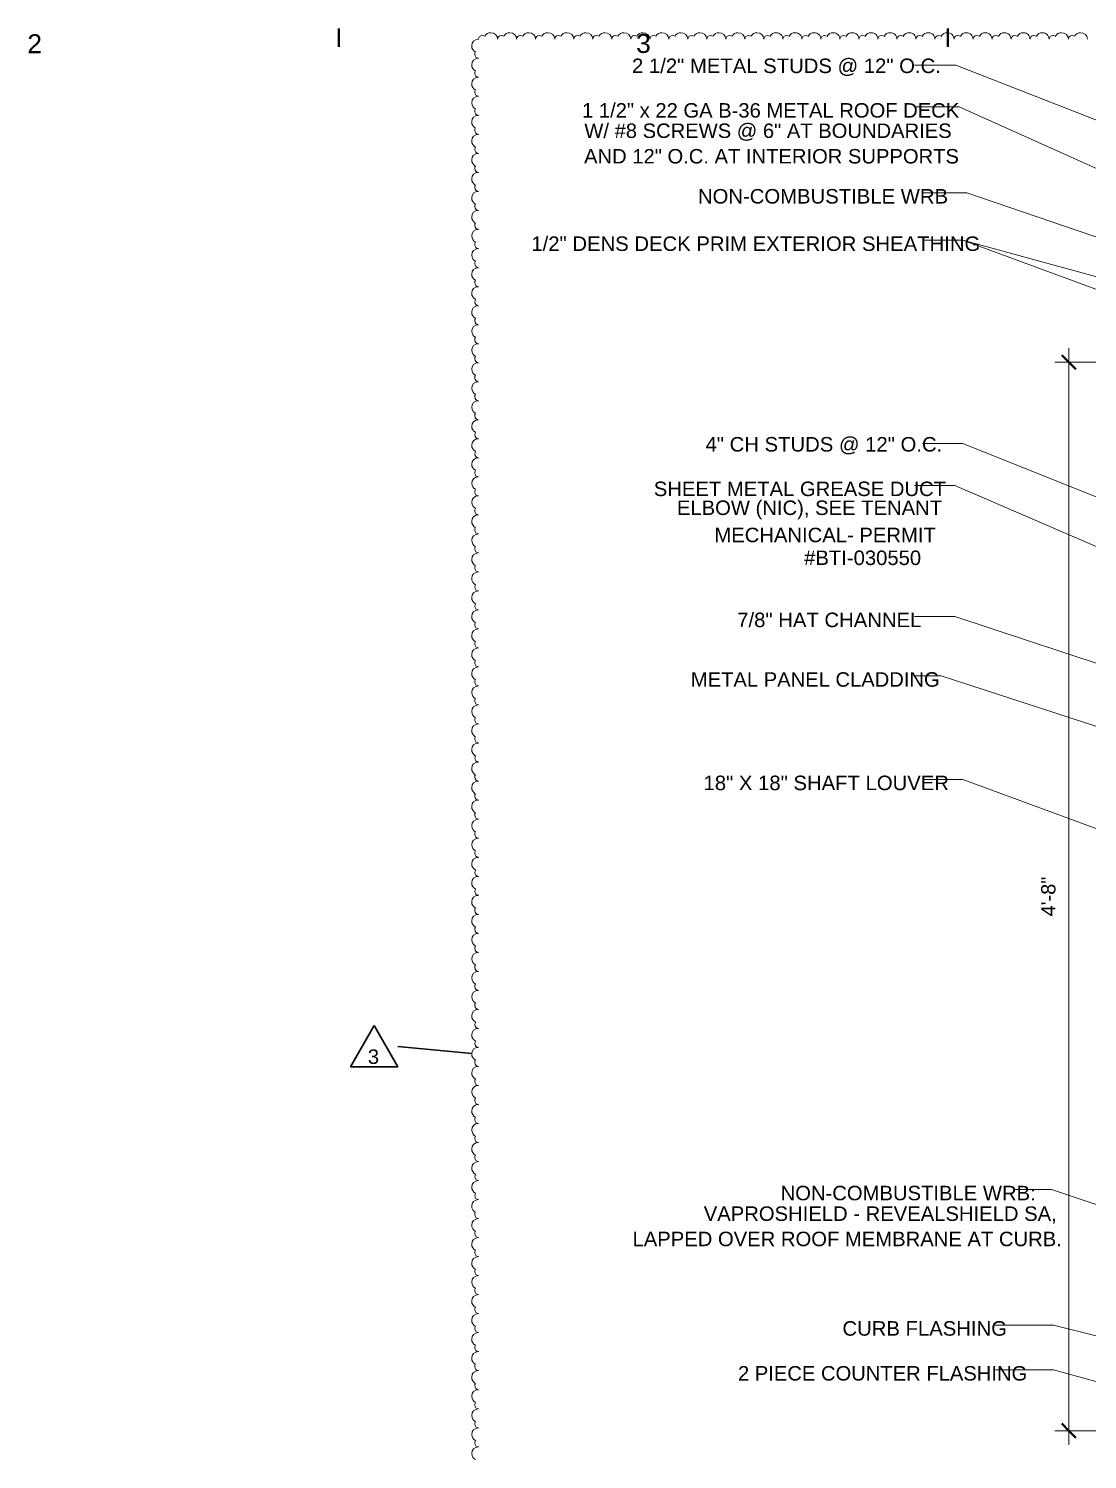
# Model space of a CAD drawing. Header units: inches. Extents: x -293 to 39679, y -468 to 488.
# Drawn here: x 367.9 to 424.9, y 411 to 488 of the extents above; entities that cross this region are included whole.
import ezdxf

# ---------------------------------------------------------------- set-up
doc = ezdxf.new("R2010")
doc.units = ezdxf.units.IN
doc.header["$MEASUREMENT"] = 0
doc.layers.add('PDF_Geometry', color=7, linetype='Continuous')
doc.layers.add('PDF_Text', color=7, linetype='Continuous')
doc.styles.add('PDF Arial', font='arial.ttf')

msp = doc.modelspace()

# ---------------------------------------------------------------- linework, layer by layer
at = {"layer": 'PDF_Geometry', "lineweight": 40}
for points in [[(384.61979, 488.04051), (384.61979, 487.05797)], [(417.37451, 488.04051), (417.37451, 487.05797)], [(423.89524, 470.08719), (423.51325, 470.46917)], [(423.89506, 470.08671), (424.27701, 469.70525)], [(423.89504, 412.58549), (423.51306, 412.96747)], [(423.89504, 412.58549), (424.27702, 412.20352)]]:
    msp.add_lwpolyline(points, dxfattribs=at)
at = {"layer": 'PDF_Geometry', "lineweight": 18}
for points in [[(392.1227, 487.4668), (392.13641, 487.4668)], [(392.13632, 487.46657), (392.13632, 487.46657)], [(393.15907, 487.46578), (393.15907, 487.46578)], [(393.15946, 487.46657), (393.15946, 487.46657)], [(394.18237, 487.46578), (394.18237, 487.46578)], [(394.18259, 487.46657), (394.18259, 487.46657)], [(395.2055, 487.46578), (395.2055, 487.46578)], [(395.20573, 487.46657), (395.20573, 487.46657)], [(396.22863, 487.46578), (396.22863, 487.46578)], [(396.22887, 487.46657), (396.22887, 487.46657)], [(397.25176, 487.46578), (397.25176, 487.46578)], [(397.252, 487.46657), (397.252, 487.46657)], [(398.27488, 487.46578), (398.27488, 487.46578)], [(398.27532, 487.46657), (398.27532, 487.46657)], [(399.29801, 487.46578), (399.29801, 487.46578)], [(399.29846, 487.46657), (399.29846, 487.46657)], [(400.32114, 487.46578), (400.32114, 487.46578)], [(400.32159, 487.46657), (400.32159, 487.46657)], [(401.34426, 487.46578), (401.34426, 487.46578)], [(401.34473, 487.46657), (401.34473, 487.46657)], [(402.36757, 487.46578), (402.36757, 487.46578)], [(402.36787, 487.46657), (402.36787, 487.46657)], [(403.3907, 487.46578), (403.3907, 487.46578)], [(403.391, 487.46657), (403.391, 487.46657)], [(404.41382, 487.46578), (404.41382, 487.46578)], [(404.41414, 487.46657), (404.41414, 487.46657)], [(405.43695, 487.46578), (405.43695, 487.46578)], [(405.43728, 487.46657), (405.43728, 487.46657)], [(406.46008, 487.46578), (406.46008, 487.46578)], [(406.46041, 487.46657), (406.46041, 487.46657)], [(407.48321, 487.46578), (407.48321, 487.46578)], [(407.48355, 487.46657), (407.48355, 487.46657)], [(408.50633, 487.46578), (408.50633, 487.46578)], [(408.50686, 487.46657), (408.50686, 487.46657)], [(409.52964, 487.46578), (409.52964, 487.46578)], [(409.53, 487.46657), (409.53, 487.46657)], [(410.55277, 487.46578), (410.55277, 487.46578)], [(410.55314, 487.46657), (410.55314, 487.46657)], [(411.57589, 487.46578), (411.57589, 487.46578)], [(411.57627, 487.46657), (411.57627, 487.46657)], [(412.59902, 487.46578), (412.59902, 487.46578)], [(412.59941, 487.46657), (412.59941, 487.46657)], [(413.62215, 487.46578), (413.62215, 487.46578)], [(413.62255, 487.46657), (413.62255, 487.46657)], [(414.64527, 487.46578), (414.64527, 487.46578)], [(414.64568, 487.46657), (414.64568, 487.46657)], [(415.6684, 487.46578), (415.6684, 487.46578)], [(415.66882, 487.46657), (415.66882, 487.46657)], [(416.69153, 487.46578), (416.69153, 487.46578)], [(416.69196, 487.46657), (416.69196, 487.46657)], [(417.71483, 487.46578), (417.71483, 487.46578)], [(417.71509, 487.46657), (417.71509, 487.46657)], [(418.73796, 487.46578), (418.73796, 487.46578)], [(418.73841, 487.46657), (418.73841, 487.46657)], [(419.76109, 487.46578), (419.76109, 487.46578)], [(419.76154, 487.46657), (419.76154, 487.46657)], [(420.78422, 487.46578), (420.78422, 487.46578)], [(420.78468, 487.46657), (420.78468, 487.46657)], [(421.80734, 487.46578), (421.80734, 487.46578)], [(421.80782, 487.46657), (421.80782, 487.46657)], [(422.83047, 487.46578), (422.83047, 487.46578)], [(422.83095, 487.46657), (422.83095, 487.46657)], [(423.86732, 487.46578), (423.86732, 487.46578)], [(423.8678, 487.46657), (423.8678, 487.46657)], [(424.89044, 487.46578), (424.89044, 487.46578)], [(392.12277, 486.44392), (392.13642, 486.44392)], [(392.13608, 486.44325), (392.13608, 486.44325)], [(392.12279, 485.42104), (392.13657, 485.42104)], [(392.13625, 485.4198), (392.13625, 485.4198)], [(392.12292, 484.39816), (392.13665, 484.39816)], [(392.13635, 484.39813), (392.13635, 484.39813)], [(392.12228, 483.37305), (392.13597, 483.37305)], [(392.13637, 483.3747), (392.13637, 483.3747)], [(392.12238, 482.35017), (392.13601, 482.35017)], [(392.13646, 482.35129), (392.13646, 482.35129)], [(392.12251, 481.32729), (392.1361, 481.32729)], [(392.1366, 481.32789), (392.1366, 481.32789)], [(392.12266, 480.30441), (392.1362, 480.30441)], [(392.1359, 480.30401), (392.1359, 480.30401)], [(392.12262, 479.28152), (392.13628, 479.28152)], [(392.13605, 479.28063), (392.13605, 479.28063)], [(392.12272, 478.25864), (392.13633, 478.25864)], [(392.13617, 478.25726), (392.13617, 478.25726)], [(392.12292, 477.23576), (392.13649, 477.23576)], [(392.13623, 477.23562), (392.13623, 477.23562)], [(392.123, 476.19954), (392.13669, 476.19954)], [(392.13636, 476.19894), (392.13636, 476.19894)], [(392.12246, 475.17443), (392.13609, 475.17443)], [(392.13655, 475.1756), (392.13655, 475.1756)], [(392.12247, 474.15155), (392.13622, 474.15155)], [(392.13662, 474.15228), (392.13662, 474.15228)], [(392.12266, 473.12867), (392.13619, 473.12867)], [(392.13671, 473.13066), (392.13671, 473.13066)], [(392.12266, 472.10579), (392.13631, 472.10579)], [(392.13608, 472.10513), (392.13608, 472.10513)], [(392.12278, 471.0829), (392.13638, 471.0829)], [(392.13611, 471.08183), (392.13611, 471.08183)], [(392.12283, 470.06002), (392.13655, 470.06002)], [(392.13625, 470.05855), (392.13625, 470.05855)], [(392.12294, 469.03714), (392.13661, 469.03714)], [(392.13629, 469.03695), (392.13629, 469.03695)], [(392.1231, 468.01426), (392.13672, 468.01426)], [(392.13639, 468.01368), (392.13639, 468.01368)], [(392.12239, 466.98915), (392.13612, 466.98915)], [(392.1365, 466.99043), (392.1365, 466.99043)], [(392.12254, 465.96627), (392.13605, 465.96627)], [(392.13661, 465.96719), (392.13661, 465.96719)], [(392.12264, 464.94339), (392.13626, 464.94339)], [(392.13668, 464.94561), (392.13668, 464.94561)], [(392.12267, 463.92051), (392.13624, 463.92051)], [(392.13596, 463.92017), (392.13596, 463.92017)], [(392.12276, 462.89763), (392.13644, 462.89763)], [(392.13604, 462.89696), (392.13604, 462.89696)], [(392.12288, 461.87474), (392.13651, 461.87474)], [(392.13615, 461.87377), (392.13615, 461.87377)], [(392.123, 460.85186), (392.13658, 460.85186)], [(392.13628, 460.85058), (392.13628, 460.85058)], [(392.12309, 459.82898), (392.13662, 459.82898)], [(392.13638, 459.82741), (392.13638, 459.82741)], [(392.12239, 458.80387), (392.13602, 458.80387)], [(392.13644, 458.80586), (392.13644, 458.80586)], [(392.12249, 457.78099), (392.13607, 457.78099)], [(392.13657, 457.78271), (392.13657, 457.78271)], [(392.12263, 456.75811), (392.13615, 456.75811)], [(392.1366, 456.75957), (392.1366, 456.75957)], [(392.12261, 455.73523), (392.13624, 455.73523)], [(392.13605, 455.73423), (392.13605, 455.73423)], [(392.12273, 454.71235), (392.13631, 454.71235)], [(392.13608, 454.71111), (392.13608, 454.71111)], [(392.12279, 453.68946), (392.13647, 453.68946)], [(392.13621, 453.68801), (392.13621, 453.68801)], [(392.12292, 452.66658), (392.13655, 452.66658)], [(392.13626, 452.66649), (392.13626, 452.66649)], [(392.12308, 451.6437), (392.13665, 451.6437)], [(392.13636, 451.64341), (392.13636, 451.64341)], [(392.12232, 450.6186), (392.136, 450.6186)], [(392.13647, 450.62034), (392.13647, 450.62034)], [(392.12245, 449.59571), (392.13606, 449.59571)], [(392.13656, 449.59728), (392.13656, 449.59728)], [(392.1225, 448.57283), (392.13621, 448.57283)], [(392.13658, 448.57424), (392.13658, 448.57424)], [(392.1226, 447.54995), (392.13626, 447.54995)], [(392.13606, 447.54899), (392.13606, 447.54899)], [(392.12272, 446.52707), (392.13633, 446.52707)], [(392.13601, 446.52597), (392.13601, 446.52597)], [(392.12288, 445.49084), (392.13658, 445.49084)], [(392.13612, 445.48924), (392.13612, 445.48924)], [(392.12303, 444.46796), (392.13667, 444.46796)], [(392.13636, 444.46664), (392.13636, 444.46664)], [(392.12231, 443.44286), (392.13605, 443.44286)], [(392.13645, 443.44366), (392.13645, 443.44366)], [(392.12239, 442.41998), (392.13607, 442.41998)], [(392.13657, 442.42069), (392.13657, 442.42069)], [(392.1226, 441.39709), (392.13622, 441.39709)], [(392.13668, 441.39924), (392.13668, 441.39924)], [(392.1226, 440.37421), (392.13632, 440.37421)], [(392.13596, 440.37406), (392.13596, 440.37406)], [(392.12267, 439.35133), (392.13632, 439.35133)], [(392.1361, 439.35113), (392.1361, 439.35113)], [(392.12275, 438.32845), (392.13649, 438.32845)], [(392.13612, 438.3282), (392.13612, 438.3282)], [(392.12295, 437.30557), (392.13649, 437.30557)], [(392.13628, 437.30529), (392.13628, 437.30529)], [(392.12294, 436.28268), (392.13672, 436.28268)], [(392.13639, 436.28239), (392.13639, 436.28239)], [(392.12232, 435.25758), (392.13589, 435.25758)], [(392.1364, 435.2595), (392.1364, 435.2595)], [(392.12235, 434.2347), (392.13601, 434.2347)], [(392.13658, 434.23663), (392.13658, 434.23663)], [(392.1225, 433.21182), (392.1361, 433.21182)], [(392.13659, 433.21376), (392.13659, 433.21376)], [(392.12256, 432.18893), (392.13624, 432.18893)], [(392.136, 432.18869), (392.136, 432.18869)], [(392.12264, 431.16605), (392.13641, 431.16605)], [(392.13611, 431.16586), (392.13611, 431.16586)], [(392.12284, 430.14317), (392.13641, 430.14317)], [(392.13607, 430.14303), (392.13607, 430.14303)], [(392.12297, 429.12029), (392.13648, 429.12029)], [(392.13627, 429.1188), (392.13627, 429.1188)], [(392.123, 428.09741), (392.13659, 428.09741)], [(392.13637, 428.096), (392.13637, 428.096)], [(392.12231, 427.0723), (392.13598, 427.0723)], [(392.13647, 427.07322), (392.13647, 427.07322)], [(392.1224, 426.04942), (392.13601, 426.04942)], [(392.13652, 426.05045), (392.13652, 426.05045)], [(392.12252, 425.02654), (392.13607, 425.02654)], [(392.13663, 425.0277), (392.13663, 425.0277)], [(392.12263, 424.00366), (392.13626, 424.00366)], [(392.13588, 424.00274), (392.13588, 424.00274)], [(392.12268, 422.98077), (392.13639, 422.98077)], [(392.13595, 422.98001), (392.13595, 422.98001)], [(392.12277, 421.95789), (392.13641, 421.95789)], [(392.13605, 421.95729), (392.13605, 421.95729)], [(392.12283, 420.93501), (392.13655, 420.93501)], [(392.13616, 420.93458), (392.13616, 420.93458)], [(392.12297, 419.91213), (392.13662, 419.91213)], [(392.13635, 419.91189), (392.13635, 419.91189)], [(392.12268, 418.88813), (392.13632, 418.88813)], [(392.13632, 418.88813), (392.13632, 418.88813)], [(392.12268, 417.86497), (392.13632, 417.86497)], [(392.13632, 417.86497), (392.13632, 417.86497)], [(392.12268, 416.84182), (392.13632, 416.84182)], [(392.13632, 416.84182), (392.13632, 416.84182)], [(392.12268, 415.81866), (392.13632, 415.81866)], [(392.13632, 415.81866), (392.13632, 415.81866)], [(392.12268, 414.79551), (392.13632, 414.79551)], [(392.13632, 414.79551), (392.13632, 414.79551)], [(392.12268, 413.75871), (392.13632, 413.75871)], [(392.13632, 413.75871), (392.13632, 413.75871)], [(392.12268, 412.73556), (392.13632, 412.73556)], [(392.13632, 412.73556), (392.13632, 412.73556)], [(392.12268, 411.7124), (392.13632, 411.7124)], [(392.13632, 411.7124), (392.13632, 411.7124)]]:
    msp.add_lwpolyline(points, dxfattribs=at)
at = {"layer": 'PDF_Geometry', "lineweight": 9}
for points in [[(417.81052, 486.07479), (415.58688, 486.07479)], [(465.83041, 467.31684), (417.81052, 486.07479)], [(417.98802, 483.8378), (415.58688, 483.8378)], [(456.92228, 466.34817), (417.98802, 483.8378)], [(418.41074, 479.19925), (416.02342, 479.19925)], [(444.20791, 470.38684), (418.41074, 479.19925)], [(418.19265, 476.66206), (416.02351, 476.66206)], [(418.19265, 476.66206), (416.02351, 476.66206)], [(446.84096, 466.08882), (418.19265, 476.66206)], [(443.21203, 469.79999), (418.19265, 476.66206)], [(423.89546, 411.82246), (423.89546, 470.85164)], [(423.89506, 470.08671), (423.13099, 470.08671)], [(423.89506, 470.08671), (440.85211, 470.08671)], [(418.19299, 465.70833), (416.02383, 465.70833)], [(445.06793, 454.95881), (418.19299, 465.70833)], [(417.75562, 463.45576), (415.58654, 463.45576)], [(460.387, 445.0526), (417.75562, 463.45576)], [(417.75648, 456.40455), (415.58737, 456.40455)], [(441.48009, 448.57349), (417.75648, 456.40455)], [(417.01942, 453.21138), (415.58693, 453.21138)], [(439.99258, 445.73582), (417.01942, 453.21138)], [(418.19282, 447.63223), (416.02362, 447.63223)], [(440.8113, 439.31102), (418.19282, 447.63223)], [(422.96784, 425.57356), (420.97599, 425.57356)], [(441.68473, 419.27099), (422.96784, 425.57356)], [(423.07652, 418.27423), (419.84335, 418.27423)], [(439.6107, 414.14069), (423.07652, 418.27423)], [(421.42583, 415.85959), (419.95249, 415.85959)], [(423.07652, 415.85959), (421.42583, 415.85959)], [(438.50569, 411.61691), (423.07652, 415.85959)], [(423.89504, 412.58549), (423.13109, 412.58549)], [(423.89504, 412.58549), (441.0704, 412.58549)]]:
    msp.add_lwpolyline(points, dxfattribs=at)
at = {"layer": 'PDF_Geometry', "lineweight": 30}
for points in [[(385.24718, 432.16272), (386.51595, 434.38591)], [(387.79824, 432.16272), (386.51595, 434.38591)], [(391.76813, 432.88536), (387.79831, 433.26741)], [(385.24718, 432.16225), (387.79822, 432.16225)]]:
    msp.add_lwpolyline(points, dxfattribs=at)
at = {"layer": 'PDF_Geometry', "lineweight": 18}
for centre, radius, start, end in [((396.42735, 487.40325), 0.2682, 57.8878264, 88.6862381), ((397.45048, 487.40325), 0.2682, 57.8878264, 88.6862381), ((406.65889, 487.40325), 0.2682, 57.8878264, 88.6862381), ((408.1545, 487.46853), 0.35185, 359.5525606, 90.4474394), ((409.17765, 487.46838), 0.352, 359.5769622, 90.4518224), ((410.20078, 487.46838), 0.352, 359.5769622, 90.4518224), ((411.22391, 487.46838), 0.352, 359.5769622, 90.4518224), ((412.24703, 487.46838), 0.352, 359.5769622, 90.4518224), ((413.27016, 487.46838), 0.352, 359.5769622, 90.4518224), ((414.29333, 487.46842), 0.35196, 359.5707422, 90.4292578), ((415.31657, 487.46853), 0.35185, 359.5525606, 90.4474394), ((415.8673, 487.40325), 0.2682, 57.8878264, 88.6862381), ((416.33969, 487.46853), 0.35185, 359.5525606, 90.4474394), ((416.89044, 487.40325), 0.2682, 57.8878264, 88.6862381), ((417.36285, 487.46838), 0.352, 359.5769622, 90.4518224), ((418.38597, 487.46838), 0.352, 359.5769622, 90.4518224), ((419.4091, 487.46838), 0.352, 359.5769622, 90.4518224), ((420.43223, 487.46838), 0.352, 359.5769622, 90.4518224), ((421.4554, 487.46842), 0.35196, 359.5707422, 90.4292578), ((422.47863, 487.46853), 0.35185, 359.5525606, 90.4474394), ((392.13751, 486.08467), 0.36945, 179.2915518, 241.1211382), ((392.13587, 485.06146), 0.36776, 179.3160007, 241.2815652), ((392.13446, 481.99036), 0.36684, 179.2329138, 241.3789728), ((392.13747, 480.96801), 0.36966, 179.3938811, 241.08867), ((392.13667, 477.89924), 0.36861, 179.3115107, 241.1863627), ((392.16332, 477.44445), 0.23169, 145.4113418, 181.0571404), ((392.13352, 461.51433), 0.36539, 179.2072305, 241.4968715), ((392.13784, 459.46981), 0.36949, 179.2328881, 241.1121993), ((392.13666, 457.42195), 0.36885, 179.3179738, 241.1601389), ((392.13409, 455.37529), 0.36624, 179.2328823, 241.4182415), ((392.13469, 454.35226), 0.36673, 179.2377621, 241.3783168), ((392.13733, 453.33029), 0.36914, 179.410134, 241.1301398), ((392.13685, 448.21335), 0.36898, 179.2173846, 241.154899), ((392.13517, 427.73723), 0.36692, 179.2337961, 241.3715653), ((392.13603, 419.55204), 0.36778, 179.201144, 241.2760996), ((392.13532, 418.5283), 0.36737, 179.1996273, 241.313247), ((392.13532, 417.50515), 0.36737, 179.1996273, 241.313247), ((392.13532, 416.48199), 0.36737, 179.1996273, 241.313247), ((392.13532, 415.45884), 0.36737, 179.1996273, 241.313247)]:
    msp.add_arc(centre, radius, start, end, dxfattribs=at)
for points in [[(391.76802, 487.11265), (391.76802, 487.31731), (391.91804, 487.4668), (392.1227, 487.4668)], [(392.13632, 487.46657), (392.13632, 487.58946), (392.21824, 487.67138), (392.34095, 487.67138)], [(392.34095, 487.67138), (392.38191, 487.67138), (392.43641, 487.65713), (392.47737, 487.63042)], [(392.46344, 487.62971), (392.53169, 487.75265), (392.65445, 487.82036), (392.79076, 487.82036)], [(392.79076, 487.82036), (392.9955, 487.82036), (393.15907, 487.67069), (393.15907, 487.46578)], [(393.15946, 487.46657), (393.15946, 487.58946), (393.24138, 487.67138), (393.36409, 487.67138)], [(393.36409, 487.67138), (393.40505, 487.67138), (393.45954, 487.65713), (393.5005, 487.63042)], [(393.48657, 487.62971), (393.55481, 487.75265), (393.67758, 487.82036), (393.81389, 487.82036)], [(393.81389, 487.82036), (394.01862, 487.82036), (394.18237, 487.67069), (394.18237, 487.46578)], [(394.18259, 487.46657), (394.18259, 487.58946), (394.26452, 487.67138), (394.38722, 487.67138)], [(394.38722, 487.67138), (394.42818, 487.67138), (394.48268, 487.65713), (394.52364, 487.63042)], [(394.5097, 487.62971), (394.57794, 487.75265), (394.70071, 487.82036), (394.8372, 487.82036)], [(394.8372, 487.82036), (395.04175, 487.82036), (395.2055, 487.67069), (395.2055, 487.46578)], [(395.20573, 487.46657), (395.20573, 487.58946), (395.28765, 487.67138), (395.41036, 487.67138)], [(395.41036, 487.67138), (395.45132, 487.67138), (395.50582, 487.65713), (395.54678, 487.63042)], [(395.53282, 487.62971), (395.60107, 487.75265), (395.72384, 487.82036), (395.86032, 487.82036)], [(395.86032, 487.82036), (396.06488, 487.82036), (396.22863, 487.67069), (396.22863, 487.46578)], [(396.22887, 487.46657), (396.22887, 487.58946), (396.31079, 487.67138), (396.4335, 487.67138)], [(396.55595, 487.62971), (396.6242, 487.75265), (396.74696, 487.82036), (396.88345, 487.82036)], [(396.88345, 487.82036), (397.08801, 487.82036), (397.25176, 487.67069), (397.25176, 487.46578)], [(397.252, 487.46657), (397.252, 487.58946), (397.33393, 487.67138), (397.45663, 487.67138)], [(397.57908, 487.62971), (397.64732, 487.75265), (397.77009, 487.82036), (397.90658, 487.82036)], [(397.90658, 487.82036), (398.11113, 487.82036), (398.27488, 487.67069), (398.27488, 487.46578)], [(398.27532, 487.46657), (398.27532, 487.58946), (398.35706, 487.67138), (398.47995, 487.67138)], [(398.47995, 487.67138), (398.52073, 487.67138), (398.5754, 487.65713), (398.61637, 487.63042)], [(398.60238, 487.62971), (398.67045, 487.75265), (398.79322, 487.82036), (398.92971, 487.82036)], [(398.92971, 487.82036), (399.13426, 487.82036), (399.29801, 487.67069), (399.29801, 487.46578)], [(399.29846, 487.46657), (399.29846, 487.58946), (399.3802, 487.67138), (399.50308, 487.67138)], [(399.50308, 487.67138), (399.54387, 487.67138), (399.59854, 487.65713), (399.6395, 487.63042)], [(399.62551, 487.62971), (399.69376, 487.75265), (399.81652, 487.82036), (399.95283, 487.82036)], [(399.95283, 487.82036), (400.15757, 487.82036), (400.32114, 487.67069), (400.32114, 487.46578)], [(400.32159, 487.46657), (400.32159, 487.58946), (400.40334, 487.67138), (400.52622, 487.67138)], [(400.52622, 487.67138), (400.56718, 487.67138), (400.62168, 487.65713), (400.66264, 487.63042)], [(400.64864, 487.62971), (400.71688, 487.75265), (400.83965, 487.82036), (400.97596, 487.82036)], [(400.97596, 487.82036), (401.18069, 487.82036), (401.34426, 487.67069), (401.34426, 487.46578)], [(401.34473, 487.46657), (401.34473, 487.58946), (401.42647, 487.67138), (401.54936, 487.67138)], [(401.54936, 487.67138), (401.59032, 487.67138), (401.64481, 487.65713), (401.68577, 487.63042)], [(401.67177, 487.62971), (401.74001, 487.75265), (401.86278, 487.82036), (401.99909, 487.82036)], [(401.99909, 487.82036), (402.20382, 487.82036), (402.36757, 487.67069), (402.36757, 487.46578)], [(402.36787, 487.46657), (402.36787, 487.58946), (402.44979, 487.67138), (402.57249, 487.67138)], [(402.57249, 487.67138), (402.61345, 487.67138), (402.66795, 487.65713), (402.70891, 487.63042)], [(402.69489, 487.62971), (402.76314, 487.75265), (402.8859, 487.82036), (403.02239, 487.82036)], [(403.02239, 487.82036), (403.22695, 487.82036), (403.3907, 487.67069), (403.3907, 487.46578)], [(403.391, 487.46657), (403.391, 487.58946), (403.47292, 487.67138), (403.59563, 487.67138)], [(403.59563, 487.67138), (403.63659, 487.67138), (403.69109, 487.65713), (403.73205, 487.63042)], [(403.71802, 487.62971), (403.78626, 487.75265), (403.90903, 487.82036), (404.04552, 487.82036)], [(404.04552, 487.82036), (404.25007, 487.82036), (404.41382, 487.67069), (404.41382, 487.46578)], [(404.41414, 487.46657), (404.41414, 487.58946), (404.49606, 487.67138), (404.61877, 487.67138)], [(404.61877, 487.67138), (404.65973, 487.67138), (404.71422, 487.65713), (404.75518, 487.63042)], [(404.74115, 487.62971), (404.80939, 487.75265), (404.93216, 487.82036), (405.06865, 487.82036)], [(405.06865, 487.82036), (405.2732, 487.82036), (405.43695, 487.67069), (405.43695, 487.46578)], [(405.43728, 487.46657), (405.43728, 487.58946), (405.5192, 487.67138), (405.6419, 487.67138)], [(405.6419, 487.67138), (405.68286, 487.67138), (405.73736, 487.65713), (405.77832, 487.63042)], [(405.76427, 487.62971), (405.83252, 487.75265), (405.95529, 487.82036), (406.09177, 487.82036)], [(406.09177, 487.82036), (406.29633, 487.82036), (406.46008, 487.67069), (406.46008, 487.46578)], [(406.46041, 487.46657), (406.46041, 487.58946), (406.54233, 487.67138), (406.66504, 487.67138)], [(406.78758, 487.62971), (406.85565, 487.75265), (406.97841, 487.82036), (407.1149, 487.82036)], [(407.1149, 487.82036), (407.31963, 487.82036), (407.48321, 487.67069), (407.48321, 487.46578)], [(407.48355, 487.46657), (407.48355, 487.58946), (407.56547, 487.67138), (407.68818, 487.67138)], [(407.68818, 487.67138), (407.72914, 487.67138), (407.78381, 487.65713), (407.82477, 487.63042)], [(407.82425, 487.61545), (407.87895, 487.75265), (408.00172, 487.82036), (408.15175, 487.82036)], [(408.50686, 487.46657), (408.50686, 487.58946), (408.58861, 487.67138), (408.71149, 487.67138)], [(408.71149, 487.67138), (408.75227, 487.67138), (408.80695, 487.65713), (408.84791, 487.63042)], [(408.84738, 487.61545), (408.90208, 487.75265), (409.02485, 487.82036), (409.17488, 487.82036)], [(409.53, 487.46657), (409.53, 487.58946), (409.61174, 487.67138), (409.73463, 487.67138)], [(409.73463, 487.67138), (409.77541, 487.67138), (409.83008, 487.65713), (409.87105, 487.63042)], [(409.87068, 487.61545), (409.92521, 487.75265), (410.04797, 487.82036), (410.198, 487.82036)], [(410.55314, 487.46657), (410.55314, 487.58946), (410.63488, 487.67138), (410.75776, 487.67138)], [(410.75776, 487.67138), (410.79873, 487.67138), (410.85322, 487.65713), (410.89418, 487.63042)], [(410.89381, 487.61545), (410.94833, 487.75265), (411.0711, 487.82036), (411.22113, 487.82036)], [(411.57627, 487.46657), (411.57627, 487.58946), (411.65802, 487.67138), (411.7809, 487.67138)], [(411.7809, 487.67138), (411.82186, 487.67138), (411.87636, 487.65713), (411.91732, 487.63042)], [(411.91694, 487.61545), (411.97146, 487.75265), (412.09423, 487.82036), (412.24426, 487.82036)], [(412.59941, 487.46657), (412.59941, 487.58946), (412.68133, 487.67138), (412.80404, 487.67138)], [(412.80404, 487.67138), (412.845, 487.67138), (412.89949, 487.65713), (412.94046, 487.63042)], [(412.94006, 487.61545), (412.99459, 487.75265), (413.11735, 487.82036), (413.26738, 487.82036)], [(413.62255, 487.46657), (413.62255, 487.58946), (413.70447, 487.67138), (413.82717, 487.67138)], [(413.82717, 487.67138), (413.86814, 487.67138), (413.92263, 487.65713), (413.96359, 487.63042)], [(413.96319, 487.61545), (414.01771, 487.75265), (414.14048, 487.82036), (414.29069, 487.82036)], [(414.64568, 487.46657), (414.64568, 487.58946), (414.72761, 487.67138), (414.85031, 487.67138)], [(414.85031, 487.67138), (414.89127, 487.67138), (414.94577, 487.65713), (414.98673, 487.63042)], [(414.98632, 487.61545), (415.04084, 487.75265), (415.16379, 487.82036), (415.31382, 487.82036)], [(415.66882, 487.46657), (415.66882, 487.58946), (415.75074, 487.67138), (415.87345, 487.67138)], [(416.00944, 487.61545), (416.06415, 487.75265), (416.18691, 487.82036), (416.33694, 487.82036)], [(416.69196, 487.46657), (416.69196, 487.58946), (416.77388, 487.67138), (416.89658, 487.67138)], [(417.03275, 487.61545), (417.08727, 487.75265), (417.21004, 487.82036), (417.36007, 487.82036)], [(417.71509, 487.46657), (417.71509, 487.58946), (417.79702, 487.67138), (417.9199, 487.67138)], [(417.9199, 487.67138), (417.96068, 487.67138), (418.01536, 487.65713), (418.05632, 487.63042)], [(418.05588, 487.61545), (418.1104, 487.75265), (418.23317, 487.82036), (418.3832, 487.82036)], [(418.73841, 487.46657), (418.73841, 487.58946), (418.82015, 487.67138), (418.94304, 487.67138)], [(418.94304, 487.67138), (418.98382, 487.67138), (419.03849, 487.65713), (419.07945, 487.63042)], [(419.079, 487.61545), (419.13353, 487.75265), (419.2563, 487.82036), (419.40633, 487.82036)], [(419.76154, 487.46657), (419.76154, 487.58946), (419.84329, 487.67138), (419.96617, 487.67138)], [(419.96617, 487.67138), (420.00713, 487.67138), (420.06163, 487.65713), (420.10259, 487.63042)], [(420.10213, 487.61545), (420.15666, 487.75265), (420.27942, 487.82036), (420.42945, 487.82036)], [(420.78468, 487.46657), (420.78468, 487.58946), (420.86643, 487.67138), (420.98931, 487.67138)], [(420.98931, 487.67138), (421.03027, 487.67138), (421.08477, 487.65713), (421.12573, 487.63042)], [(421.12526, 487.61545), (421.17978, 487.75265), (421.30255, 487.82036), (421.45276, 487.82036)], [(421.80782, 487.46657), (421.80782, 487.58946), (421.88956, 487.67138), (422.01245, 487.67138)], [(422.01245, 487.67138), (422.05341, 487.67138), (422.1079, 487.65713), (422.14886, 487.63042)], [(422.14839, 487.61545), (422.20291, 487.75265), (422.32568, 487.82036), (422.47589, 487.82036)], [(422.83095, 487.46657), (422.83095, 487.58946), (422.91288, 487.67138), (423.03558, 487.67138)], [(423.03558, 487.67138), (423.09008, 487.67138), (423.14475, 487.65713), (423.18571, 487.61617)], [(423.17151, 487.62971), (423.23976, 487.75265), (423.36252, 487.82036), (423.49901, 487.82036)], [(423.49901, 487.82036), (423.70357, 487.82036), (423.86732, 487.67069), (423.86732, 487.46578)], [(423.8678, 487.46657), (423.8678, 487.58946), (423.94955, 487.67138), (424.07243, 487.67138)], [(424.07243, 487.67138), (424.11339, 487.67138), (424.16789, 487.65713), (424.20885, 487.63042)], [(424.19464, 487.62971), (424.26288, 487.75265), (424.38565, 487.82036), (424.52214, 487.82036)], [(424.52214, 487.82036), (424.72669, 487.82036), (424.89044, 487.67069), (424.89044, 487.46578)], [(391.95897, 486.78519), (391.83618, 486.85282), (391.76802, 486.97562), (391.76802, 487.11265)], [(391.93155, 486.64743), (391.93155, 486.70247), (391.94522, 486.7433), (391.97238, 486.78414)], [(392.13608, 486.44325), (392.0134, 486.44325), (391.93155, 486.53912), (391.93155, 486.64743)], [(391.76809, 486.08924), (391.76809, 486.29318), (391.91812, 486.44392), (392.12277, 486.44392)], [(391.76813, 485.06585), (391.76813, 485.27083), (391.91816, 485.42104), (392.12279, 485.42104)], [(391.93155, 485.62503), (391.93155, 485.67987), (391.94517, 485.72057), (391.9726, 485.76126)], [(392.13625, 485.4198), (392.01346, 485.4198), (391.93155, 485.51534), (391.93155, 485.62503)], [(391.76828, 484.04423), (391.76828, 484.24849), (391.91831, 484.39816), (392.12292, 484.39816)], [(391.93168, 484.60263), (391.93168, 484.65728), (391.94525, 484.69783), (391.97258, 484.73838)], [(392.13635, 484.39813), (392.01347, 484.39813), (391.93168, 484.49333), (391.93168, 484.60263)], [(391.95916, 483.71671), (391.83643, 483.78362), (391.76828, 483.90688), (391.76828, 484.04423)], [(391.93172, 483.57848), (391.93172, 483.63293), (391.94542, 483.67509), (391.97265, 483.71549)], [(392.13637, 483.3747), (392.01358, 483.3747), (391.93172, 483.46956), (391.93172, 483.57848)], [(391.76769, 483.01863), (391.76769, 483.22216), (391.9177, 483.37305), (392.12228, 483.37305)], [(391.95858, 482.69053), (391.83594, 482.75896), (391.76769, 482.88178), (391.76769, 483.01863)], [(391.76765, 481.99527), (391.76765, 482.19982), (391.91783, 482.35017), (392.12238, 482.35017)], [(391.93184, 482.55608), (391.93184, 482.61034), (391.9455, 482.65235), (391.9728, 482.69261)], [(392.13646, 482.35129), (392.01376, 482.35129), (391.93184, 482.44756), (391.93184, 482.55608)], [(391.76784, 480.97192), (391.76784, 481.17748), (391.91783, 481.32729), (392.12251, 481.32729)], [(391.93201, 481.53369), (391.93201, 481.58776), (391.94562, 481.62962), (391.97283, 481.66973)], [(392.1366, 481.32789), (392.01381, 481.32789), (391.93201, 481.42381), (391.93201, 481.53369)], [(391.93136, 480.50908), (391.93136, 480.56295), (391.94491, 480.60292), (391.9722, 480.64462)], [(392.1359, 480.30401), (392.01321, 480.30401), (391.93136, 480.39959), (391.93136, 480.50908)], [(391.76788, 479.95032), (391.76788, 480.15513), (391.91802, 480.30441), (392.12266, 480.30441)], [(391.9588, 479.62227), (391.83609, 479.68996), (391.76788, 479.8132), (391.76788, 479.95032)], [(391.76791, 478.92699), (391.76791, 479.13106), (391.91802, 479.28152), (392.12262, 479.28152)], [(391.95901, 478.60012), (391.83622, 478.66757), (391.76791, 478.79036), (391.76791, 478.92699)], [(391.93138, 479.48495), (391.93138, 479.54036), (391.94506, 479.58019), (391.97242, 479.62174)], [(392.13605, 479.28063), (392.01328, 479.28063), (391.93138, 479.37587), (391.93138, 479.48495)], [(391.76809, 477.90367), (391.76809, 478.10873), (391.91818, 478.25864), (392.12272, 478.25864)], [(391.93155, 478.46257), (391.93155, 478.51777), (391.94518, 478.55745), (391.97244, 478.59886)], [(392.13617, 478.25726), (392.01333, 478.25726), (391.93155, 478.35387), (391.93155, 478.46257)], [(392.13623, 477.23562), (392.0135, 477.23562), (391.93167, 477.33016), (391.93167, 477.44018)], [(391.76821, 476.88036), (391.76821, 477.08639), (391.91827, 477.23576), (392.12292, 477.23576)], [(391.9727, 476.55415), (391.83637, 476.60738), (391.76821, 476.74473), (391.76821, 476.88036)], [(391.76841, 475.84545), (391.76841, 476.04901), (391.91842, 476.19954), (392.123, 476.19954)], [(391.97299, 475.53072), (391.83649, 475.58545), (391.76841, 475.70861), (391.76841, 475.84545)], [(391.9317, 476.40275), (391.9317, 476.45755), (391.9454, 476.49865), (391.97263, 476.53976)], [(392.13636, 476.19894), (392.01356, 476.19894), (391.9317, 476.29485), (391.9317, 476.40275)], [(391.7678, 474.81995), (391.7678, 475.02446), (391.91778, 475.17443), (392.12246, 475.17443)], [(391.93179, 475.38037), (391.93179, 475.43497), (391.94544, 475.47592), (391.97275, 475.51687)], [(392.13655, 475.1756), (392.0137, 475.1756), (391.93179, 475.27116), (391.93179, 475.38037)], [(391.97231, 474.50637), (391.83597, 474.5609), (391.7678, 474.68361), (391.7678, 474.81995)], [(391.93193, 474.35799), (391.93193, 474.41239), (391.94553, 474.45319), (391.97291, 474.49399)], [(392.13662, 474.15228), (392.01388, 474.15228), (391.93193, 474.24918), (391.93193, 474.35799)], [(391.76776, 473.79667), (391.76776, 474.00213), (391.91786, 474.15155), (392.12247, 474.15155)], [(391.97237, 473.48255), (391.83602, 473.53688), (391.76776, 473.66083), (391.76776, 473.79667)], [(391.76791, 472.77341), (391.76791, 472.97811), (391.91796, 473.12867), (392.12266, 473.12867)], [(391.97243, 472.46045), (391.83608, 472.51458), (391.76791, 472.63807), (391.76791, 472.77341)], [(391.93209, 473.33391), (391.93209, 473.38981), (391.94564, 473.43046), (391.97292, 473.47111)], [(392.13671, 473.13066), (392.0139, 473.13066), (391.93209, 473.22551), (391.93209, 473.33391)], [(391.76804, 471.75185), (391.76804, 471.95578), (391.91805, 472.10579), (392.12266, 472.10579)], [(391.93138, 472.30932), (391.93138, 472.36332), (391.94505, 472.4055), (391.97239, 472.446)], [(392.13608, 472.10513), (392.01323, 472.10513), (391.93138, 472.19963), (391.93138, 472.30932)], [(391.97265, 471.43667), (391.83613, 471.49229), (391.76804, 471.61533), (391.76804, 471.75185)], [(391.9315, 471.28694), (391.9315, 471.34074), (391.94512, 471.38277), (391.97236, 471.42312)], [(392.13611, 471.08183), (392.01338, 471.08183), (391.9315, 471.17766), (391.9315, 471.28694)], [(391.76814, 470.7286), (391.76814, 470.93346), (391.91809, 471.0829), (392.12278, 471.0829)], [(391.97266, 470.4146), (391.83632, 470.46834), (391.76814, 470.59259), (391.76814, 470.7286)], [(391.76818, 469.70537), (391.76818, 469.90946), (391.91824, 470.06002), (392.12283, 470.06002)], [(391.97277, 469.39087), (391.83643, 469.44608), (391.76818, 469.5682), (391.76818, 469.70537)], [(391.93157, 470.26457), (391.93157, 470.31817), (391.9453, 470.36004), (391.97243, 470.40024)], [(392.13625, 470.05855), (392.01347, 470.05855), (391.93157, 470.15402), (391.93157, 470.26457)], [(391.76829, 468.68215), (391.76829, 468.88715), (391.91829, 469.03714), (392.12294, 469.03714)], [(391.93171, 469.24053), (391.93171, 469.29559), (391.94539, 469.33564), (391.97259, 469.37736)], [(392.13629, 469.03695), (392.01348, 469.03695), (391.93171, 469.13206), (391.93171, 469.24053)], [(391.97295, 468.36883), (391.83646, 468.42383), (391.76829, 468.54549), (391.76829, 468.68215)], [(391.93174, 468.21816), (391.93174, 468.27302), (391.94537, 468.31292), (391.97264, 468.35448)], [(392.13639, 468.01368), (392.0137, 468.01368), (391.93174, 468.10844), (391.93174, 468.21816)], [(391.76829, 467.65895), (391.76829, 467.86483), (391.91838, 468.01426), (392.1231, 468.01426)], [(391.97301, 467.34515), (391.83653, 467.39994), (391.76829, 467.5228), (391.76829, 467.65895)], [(391.76776, 466.63519), (391.76776, 466.83864), (391.91778, 466.98915), (392.12239, 466.98915)], [(391.97237, 466.32092), (391.83591, 466.37551), (391.76776, 466.4979), (391.76776, 466.63519)], [(391.9318, 467.19579), (391.9318, 467.25044), (391.94555, 467.29019), (391.97271, 467.3316)], [(392.1365, 466.99043), (392.01378, 466.99043), (391.9318, 467.08649), (391.9318, 467.19579)], [(391.76777, 465.612), (391.76777, 465.81632), (391.91788, 465.96627), (392.12254, 465.96627)], [(391.93202, 466.17178), (391.93202, 466.22622), (391.94555, 466.26747), (391.97294, 466.30871)], [(392.13661, 465.96719), (392.01386, 465.96719), (391.93202, 466.06288), (391.93202, 466.17178)], [(391.97242, 465.29728), (391.83599, 465.35166), (391.76777, 465.47524), (391.76777, 465.612)], [(391.93205, 465.14941), (391.93205, 465.20365), (391.94569, 465.24474), (391.97298, 465.28583)], [(392.13668, 464.94561), (392.0139, 464.94561), (391.93205, 465.04094), (391.93205, 465.14941)], [(391.76791, 464.58883), (391.76791, 464.79401), (391.91795, 464.94339), (392.12264, 464.94339)], [(391.97244, 464.27531), (391.83604, 464.32947), (391.76791, 464.45259), (391.76791, 464.58883)], [(391.76799, 463.56567), (391.76799, 463.77007), (391.9181, 463.92051), (392.12267, 463.92051)], [(391.97256, 463.25171), (391.83618, 463.3073), (391.76799, 463.42995), (391.76799, 463.56567)], [(391.93146, 464.12483), (391.93146, 464.17886), (391.94505, 464.21979), (391.9724, 464.26073)], [(392.13596, 463.92017), (392.01316, 463.92017), (391.93146, 464.01513), (391.93146, 464.12483)], [(391.76798, 462.54252), (391.76798, 462.74776), (391.91816, 462.89763), (392.12276, 462.89763)], [(391.93151, 463.10084), (391.93151, 463.15629), (391.94504, 463.19707), (391.97245, 463.23784)], [(392.13604, 462.89696), (392.01338, 462.89696), (391.93151, 462.99156), (391.93151, 463.10084)], [(391.97273, 462.22976), (391.83623, 462.28352), (391.76798, 462.40569), (391.76798, 462.54252)], [(391.9316, 462.07848), (391.9316, 462.13373), (391.94524, 462.17434), (391.97254, 462.21496)], [(392.13615, 461.87377), (392.01348, 461.87377), (391.9316, 461.96963), (391.9316, 462.07848)], [(391.76817, 461.51938), (391.76817, 461.72546), (391.91826, 461.87474), (392.12288, 461.87474)], [(391.7682, 460.49787), (391.7682, 460.70154), (391.91837, 460.85186), (392.123, 460.85186)], [(391.95926, 460.16975), (391.83642, 460.23764), (391.7682, 460.36048), (391.7682, 460.49787)], [(391.9317, 461.05613), (391.9317, 461.10954), (391.9453, 461.15162), (391.97265, 461.19208)], [(392.13628, 460.85058), (392.01344, 460.85058), (391.9317, 460.94607), (391.9317, 461.05613)], [(391.76839, 459.47476), (391.76839, 459.67924), (391.91845, 459.82898), (392.12309, 459.82898)], [(391.9318, 460.03216), (391.9318, 460.08698), (391.94534, 460.12889), (391.97275, 460.1692)], [(392.13638, 459.82741), (392.01353, 459.82741), (391.9318, 459.92415), (391.9318, 460.03216)], [(391.93184, 459.00981), (391.93184, 459.06442), (391.94549, 459.10617), (391.9728, 459.14632)], [(392.13644, 458.80586), (392.01375, 458.80586), (391.93184, 458.90061), (391.93184, 459.00981)], [(391.76762, 458.44943), (391.76762, 458.65312), (391.91774, 458.80387), (392.12239, 458.80387)], [(391.95864, 458.12225), (391.83595, 458.18961), (391.76762, 458.31311), (391.76762, 458.44943)], [(391.76783, 457.42634), (391.76783, 457.63082), (391.91784, 457.78099), (392.12249, 457.78099)], [(391.93198, 457.98747), (391.93198, 458.04185), (391.94558, 458.08184), (391.97293, 458.12344)], [(392.13657, 457.78271), (392.01372, 457.78271), (391.93198, 457.87709), (391.93198, 457.98747)], [(391.76793, 456.40326), (391.76793, 456.60853), (391.91799, 456.75811), (392.12263, 456.75811)], [(391.93201, 456.96352), (391.93201, 457.01929), (391.94571, 457.05913), (391.97296, 457.10055)], [(392.1366, 456.75957), (392.01391, 456.75957), (391.93201, 456.85518), (391.93201, 456.96352)], [(391.95888, 456.07546), (391.83604, 456.14388), (391.76793, 456.26641), (391.76793, 456.40326)], [(391.93132, 455.93896), (391.93132, 455.99292), (391.94497, 456.03418), (391.97227, 456.07545)], [(392.13605, 455.73423), (392.01321, 455.73423), (391.93132, 455.82945), (391.93132, 455.93896)], [(391.76789, 455.38019), (391.76789, 455.58465), (391.91799, 455.73523), (392.12261, 455.73523)], [(391.93152, 454.91662), (391.93152, 454.97036), (391.94512, 455.01147), (391.97246, 455.05257)], [(391.76799, 454.35714), (391.76799, 454.56237), (391.91813, 454.71235), (392.12273, 454.71235)], [(392.13608, 454.71111), (392.01325, 454.71111), (391.93152, 454.80754), (391.93152, 454.91662)], [(391.76821, 453.33409), (391.76821, 453.54008), (391.91822, 453.68946), (392.12279, 453.68946)], [(391.93152, 453.8927), (391.93152, 453.94781), (391.94522, 453.98875), (391.97246, 454.02968)], [(392.13621, 453.68801), (392.0134, 453.68801), (391.93152, 453.78406), (391.93152, 453.8927)], [(391.93161, 452.87036), (391.93161, 452.92525), (391.94525, 452.96603), (391.97254, 453.0068)], [(392.13626, 452.66649), (392.01347, 452.66649), (391.93161, 452.76059), (391.93161, 452.87036)], [(391.76818, 452.31263), (391.76818, 452.51623), (391.91822, 452.66658), (392.12292, 452.66658)], [(391.95926, 451.98374), (391.83647, 452.05265), (391.76818, 452.17481), (391.76818, 452.31263)], [(391.93174, 451.84803), (391.93174, 451.9027), (391.94533, 451.94331), (391.97267, 451.98392)], [(391.76836, 451.28961), (391.76836, 451.49395), (391.91842, 451.6437), (392.12308, 451.6437)], [(391.95929, 450.96203), (391.83653, 451.02911), (391.76836, 451.15234), (391.76836, 451.28961)], [(392.13636, 451.64341), (392.01359, 451.64341), (391.93174, 451.73869), (391.93174, 451.84803)], [(391.76764, 450.26438), (391.76764, 450.4679), (391.91771, 450.6186), (392.12232, 450.6186)], [(391.9319, 450.82414), (391.9319, 450.87859), (391.94543, 450.92059), (391.97281, 450.96104)], [(392.13647, 450.62034), (392.01373, 450.62034), (391.9319, 450.71524), (391.9319, 450.82414)], [(391.95857, 449.93657), (391.83584, 450.00492), (391.76764, 450.12766), (391.76764, 450.26438)], [(391.93188, 449.80181), (391.93188, 449.85604), (391.94551, 449.89787), (391.97278, 449.93816)], [(392.13656, 449.59728), (392.01384, 449.59728), (391.93188, 449.69335), (391.93188, 449.80181)], [(391.7678, 449.24138), (391.7678, 449.44562), (391.91774, 449.59571), (392.12245, 449.59571)], [(391.95874, 448.91334), (391.83588, 448.98143), (391.7678, 449.10521), (391.7678, 449.24138)], [(391.93196, 448.77948), (391.93196, 448.83349), (391.94569, 448.87361), (391.97301, 448.91528)], [(391.7679, 448.21839), (391.7679, 448.42335), (391.91785, 448.57283), (392.1225, 448.57283)], [(392.13658, 448.57424), (392.0139, 448.57424), (391.93196, 448.66991), (391.93196, 448.77948)], [(391.76792, 447.19542), (391.76792, 447.39954), (391.91802, 447.54995), (392.1226, 447.54995)], [(391.93135, 447.75339), (391.93135, 447.80872), (391.94502, 447.84867), (391.97223, 447.89017)], [(392.13606, 447.54899), (392.01326, 447.54899), (391.93135, 447.64427), (391.93135, 447.75339)], [(391.959, 446.86851), (391.83622, 446.93604), (391.76792, 447.05882), (391.76792, 447.19542)], [(391.93138, 446.73107), (391.93138, 446.78617), (391.94515, 446.82596), (391.97239, 446.86729)], [(392.13601, 446.52597), (392.01326, 446.52597), (391.93138, 446.62239), (391.93138, 446.73107)], [(391.76796, 446.17246), (391.76796, 446.37728), (391.91806, 446.52707), (392.12272, 446.52707)], [(391.95902, 445.84536), (391.83628, 445.91261), (391.76796, 446.03642), (391.76796, 446.17246)], [(391.93156, 445.70722), (391.93156, 445.76209), (391.94512, 445.80325), (391.97241, 445.84441)], [(391.76822, 445.13619), (391.76822, 445.34015), (391.9183, 445.49084), (392.12288, 445.49084)], [(391.97279, 444.82263), (391.83641, 444.87742), (391.76822, 444.99919), (391.76822, 445.13619)], [(392.13612, 445.48924), (392.01341, 445.48924), (391.93156, 445.58527), (391.93156, 445.70722)], [(391.76832, 444.11325), (391.76832, 444.31789), (391.91839, 444.46796), (392.12303, 444.46796)], [(391.93174, 444.67157), (391.93174, 444.72621), (391.9454, 444.7672), (391.97272, 444.80818)], [(392.13636, 444.46664), (392.01355, 444.46664), (391.93174, 444.56227), (391.93174, 444.67157)], [(391.97296, 443.79947), (391.83653, 443.85404), (391.76832, 443.97682), (391.76832, 444.11325)], [(391.93176, 443.64925), (391.93176, 443.70367), (391.94552, 443.74449), (391.97273, 443.7853)], [(392.13645, 443.44366), (392.0137, 443.44366), (391.93176, 443.54041), (391.93176, 443.64925)], [(391.76771, 443.08811), (391.76771, 443.29341), (391.91776, 443.44286), (392.12231, 443.44286)], [(391.97226, 442.77412), (391.83579, 442.82846), (391.76771, 442.95225), (391.76771, 443.08811)], [(391.93198, 442.62543), (391.93198, 442.68113), (391.94553, 442.72177), (391.97293, 442.76242)], [(391.76776, 442.0652), (391.76776, 442.26965), (391.91779, 442.41998), (392.12239, 442.41998)], [(391.97236, 441.75101), (391.83601, 441.80663), (391.76776, 441.9284), (391.76776, 442.0652)], [(392.13657, 442.42069), (392.01373, 442.42069), (391.93198, 442.51704), (391.93198, 442.62543)], [(391.7678, 441.0423), (391.7678, 441.24739), (391.91795, 441.39709), (392.1226, 441.39709)], [(391.93205, 441.60312), (391.93205, 441.65708), (391.94569, 441.69906), (391.97298, 441.73954)], [(392.13668, 441.39924), (392.0139, 441.39924), (391.93205, 441.49368), (391.93205, 441.60312)], [(391.97245, 440.72792), (391.83607, 440.78331), (391.7678, 440.90607), (391.7678, 441.0423)], [(391.9313, 440.57858), (391.9313, 440.63233), (391.94503, 440.67412), (391.9722, 440.71443)], [(392.13596, 440.37406), (392.01325, 440.37406), (391.9313, 440.46961), (391.9313, 440.57858)], [(391.76795, 440.01941), (391.76795, 440.22365), (391.91792, 440.37421), (392.1226, 440.37421)], [(391.97263, 439.70636), (391.83608, 439.76002), (391.76795, 439.88376), (391.76795, 440.01941)], [(391.9314, 439.55479), (391.9314, 439.60979), (391.94508, 439.64993), (391.97228, 439.69155)], [(391.76803, 438.99654), (391.76803, 439.2014), (391.91811, 439.35133), (392.12267, 439.35133)], [(391.97259, 438.68332), (391.83616, 438.73676), (391.76803, 438.85997), (391.76803, 438.99654)], [(392.1361, 439.35113), (392.01331, 439.35113), (391.9314, 439.44627), (391.9314, 439.55479)], [(391.76813, 437.97368), (391.76813, 438.17767), (391.91816, 438.32845), (392.12275, 438.32845)], [(391.93155, 438.53248), (391.93155, 438.58725), (391.94517, 438.62722), (391.9724, 438.66867)], [(392.13612, 438.3282), (392.01341, 438.3282), (391.93155, 438.42294), (391.93155, 438.53248)], [(391.97271, 437.6603), (391.83627, 437.715), (391.76813, 437.83769), (391.76813, 437.97368)], [(391.93169, 437.5087), (391.93169, 437.56324), (391.94525, 437.60451), (391.97252, 437.64579)], [(392.13628, 437.30529), (392.01349, 437.30529), (391.93169, 437.39963), (391.93169, 437.5087)], [(391.76822, 436.95083), (391.76822, 437.15543), (391.91835, 437.30557), (392.12295, 437.30557)], [(391.97281, 436.63731), (391.83637, 436.69177), (391.76822, 436.81394), (391.76822, 436.95083)], [(391.93178, 436.4864), (391.93178, 436.54071), (391.94543, 436.58181), (391.97259, 436.6229)], [(391.76826, 435.928), (391.76826, 436.13319), (391.91834, 436.28268), (392.12294, 436.28268)], [(391.97301, 435.61435), (391.83656, 435.66858), (391.76826, 435.79169), (391.76826, 435.928)], [(392.13639, 436.28239), (392.01354, 436.28239), (391.93178, 436.37779), (391.93178, 436.4864)], [(391.76755, 434.90295), (391.76755, 435.10727), (391.91772, 435.25758), (392.12232, 435.25758)], [(391.9318, 435.46411), (391.9318, 435.51818), (391.94554, 435.5591), (391.97272, 435.60002)], [(392.1364, 435.2595), (392.01364, 435.2595), (391.9318, 435.3545), (391.9318, 435.46411)], [(391.9723, 434.58919), (391.83585, 434.64319), (391.76755, 434.76577), (391.76755, 434.90295)], [(391.93198, 434.44035), (391.93198, 434.49565), (391.94552, 434.5364), (391.97287, 434.57714)], [(392.13658, 434.23663), (392.01376, 434.23663), (391.93198, 434.33121), (391.93198, 434.44035)], [(391.76766, 433.88014), (391.76766, 434.08503), (391.91776, 434.2347), (392.12235, 434.2347)], [(391.9724, 433.56628), (391.83595, 433.6215), (391.76766, 433.74355), (391.76766, 433.88014)], [(391.932, 433.41806), (391.932, 433.47312), (391.94562, 433.51369), (391.97301, 433.55426)], [(391.76788, 432.85735), (391.76788, 433.06135), (391.91792, 433.21182), (392.1225, 433.21182)], [(391.97246, 432.54339), (391.83603, 432.59837), (391.76788, 432.72135), (391.76788, 432.85735)], [(392.13659, 433.21376), (392.01387, 433.21376), (391.932, 433.30939), (391.932, 433.41806)], [(391.7679, 431.83456), (391.7679, 432.03912), (391.918, 432.18893), (392.12256, 432.18893)], [(391.93129, 432.3921), (391.93129, 432.44692), (391.94499, 432.48876), (391.97226, 432.52915)], [(392.136, 432.18869), (392.01323, 432.18869), (391.93129, 432.28391), (391.93129, 432.3921)], [(391.9726, 431.52053), (391.83618, 431.57527), (391.7679, 431.69771), (391.7679, 431.83456)], [(391.93143, 431.36982), (391.93143, 431.4244), (391.94508, 431.46605), (391.97237, 431.50627)], [(392.13611, 431.16586), (392.0133, 431.16586), (391.93143, 431.26066), (391.93143, 431.36982)], [(391.76795, 430.81179), (391.76795, 431.01545), (391.91811, 431.16605), (392.12264, 431.16605)], [(391.97261, 430.49769), (391.83622, 430.55219), (391.76795, 430.67554), (391.76795, 430.81179)], [(391.93157, 430.34753), (391.93157, 430.40188), (391.94516, 430.44192), (391.97247, 430.48339)], [(391.76813, 429.78903), (391.76813, 429.99323), (391.91821, 430.14317), (392.12284, 430.14317)], [(391.95905, 429.46059), (391.83639, 429.52914), (391.76813, 429.65194), (391.76813, 429.78903)], [(392.13607, 430.14303), (392.01337, 430.14303), (391.93157, 430.23742), (391.93157, 430.34753)], [(391.76826, 428.76628), (391.76826, 428.96959), (391.91825, 429.12029), (392.12297, 429.12029)], [(391.93167, 429.32382), (391.93167, 429.37935), (391.94519, 429.41922), (391.97253, 429.46051)], [(392.13627, 429.1188), (392.01339, 429.1188), (391.93167, 429.21561), (391.93167, 429.32382)], [(391.95919, 428.43787), (391.83636, 428.50611), (391.76826, 428.6298), (391.76826, 428.76628)], [(391.93168, 428.30154), (391.93168, 428.35541), (391.94528, 428.39652), (391.97264, 428.43763)], [(392.13637, 428.096), (392.01361, 428.096), (391.93168, 428.19239), (391.93168, 428.30154)], [(391.76829, 427.74213), (391.76829, 427.94737), (391.91833, 428.09741), (392.123, 428.09741)], [(391.93184, 427.27785), (391.93184, 427.33289), (391.94538, 427.37382), (391.97276, 427.41474)], [(391.76763, 426.7172), (391.76763, 426.92293), (391.9177, 427.0723), (392.12231, 427.0723)], [(391.95857, 426.39028), (391.83583, 426.45791), (391.76763, 426.58051), (391.76763, 426.7172)], [(392.13647, 427.07322), (392.01369, 427.07322), (391.93184, 427.16919), (391.93184, 427.27785)], [(391.76775, 425.69449), (391.76775, 425.89931), (391.91772, 426.04942), (392.1224, 426.04942)], [(391.93196, 426.25558), (391.93196, 426.31037), (391.94559, 426.35112), (391.97284, 426.39186)], [(392.13652, 426.05045), (392.01373, 426.05045), (391.93196, 426.14599), (391.93196, 426.25558)], [(391.95868, 425.36763), (391.83593, 425.43496), (391.76775, 425.55842), (391.76775, 425.69449)], [(391.76779, 424.6718), (391.76779, 424.8771), (391.91792, 425.02654), (392.12252, 425.02654)], [(391.932, 425.23191), (391.932, 425.28646), (391.9457, 425.32842), (391.97298, 425.36898)], [(392.13663, 425.0277), (392.01382, 425.0277), (391.932, 425.12281), (391.932, 425.23191)], [(391.95884, 424.345), (391.83594, 424.41204), (391.76779, 424.53494), (391.76779, 424.6718)], [(391.93134, 424.20742), (391.93134, 424.26172), (391.94499, 424.30349), (391.97214, 424.34387)], [(391.76796, 423.64912), (391.76796, 423.8535), (391.91798, 424.00366), (392.12263, 424.00366)], [(391.95885, 423.32101), (391.83609, 423.38914), (391.76796, 423.51287), (391.76796, 423.64912)], [(392.13588, 424.00274), (392.01307, 424.00274), (391.93134, 424.09881), (391.93134, 424.20742)], [(391.76795, 422.62646), (391.76795, 422.8313), (391.91812, 422.98077), (392.12268, 422.98077)], [(391.93135, 423.18515), (391.93135, 423.23921), (391.94508, 423.27941), (391.97224, 423.32099)], [(392.13595, 422.98001), (392.01327, 422.98001), (391.93135, 423.07565), (391.93135, 423.18515)], [(391.95895, 422.29844), (391.83619, 422.36626), (391.76795, 422.48944), (391.76795, 422.62646)], [(391.76813, 421.60381), (391.76813, 421.80772), (391.91817, 421.95789), (392.12277, 421.95789)], [(391.93142, 422.16151), (391.93142, 422.2167), (391.94508, 422.25672), (391.9724, 422.29811)], [(392.13605, 421.95729), (392.01338, 421.95729), (391.93142, 422.0525), (391.93142, 422.16151)], [(391.95909, 421.2759), (391.83633, 421.34341), (391.76813, 421.46741), (391.76813, 421.60381)], [(391.93163, 421.13924), (391.93163, 421.19281), (391.94523, 421.23402), (391.97257, 421.27523)], [(391.76817, 420.57979), (391.76817, 420.78552), (391.91821, 420.93501), (392.12283, 420.93501)], [(391.95922, 420.25338), (391.83647, 420.32058), (391.76817, 420.44402), (391.76817, 420.57979)], [(392.13616, 420.93458), (392.0135, 420.93458), (391.93163, 421.02936), (391.93163, 421.13924)], [(391.76829, 419.55717), (391.76829, 419.76195), (391.91833, 419.91213), (392.12297, 419.91213)], [(391.93167, 420.11562), (391.93167, 420.17031), (391.94534, 420.21133), (391.97268, 420.25235)], [(392.13635, 419.91189), (392.01357, 419.91189), (391.93167, 420.00623), (391.93167, 420.11562)], [(391.76798, 418.53343), (391.76798, 418.73806), (391.91805, 418.88813), (392.12268, 418.88813)], [(391.93169, 419.09276), (391.93169, 419.14733), (391.94533, 419.18825), (391.97262, 419.22918)], [(392.13632, 418.88813), (392.01354, 418.88813), (391.93169, 418.98362), (391.93169, 419.09276)], [(391.93169, 418.0696), (391.93169, 418.12417), (391.94533, 418.1651), (391.97262, 418.20602)], [(391.76798, 417.51028), (391.76798, 417.71491), (391.91805, 417.86497), (392.12268, 417.86497)], [(392.13632, 417.86497), (392.01354, 417.86497), (391.93169, 417.96047), (391.93169, 418.0696)], [(391.76798, 416.48712), (391.76798, 416.69176), (391.91805, 416.84182), (392.12268, 416.84182)], [(391.93169, 417.04645), (391.93169, 417.10102), (391.94533, 417.14194), (391.97262, 417.18287)], [(392.13632, 416.84182), (392.01354, 416.84182), (391.93169, 416.93731), (391.93169, 417.04645)], [(391.76798, 415.46397), (391.76798, 415.6686), (391.91805, 415.81866), (392.12268, 415.81866)], [(391.93169, 416.02329), (391.93169, 416.07786), (391.94533, 416.11879), (391.97262, 416.15972)], [(392.13632, 415.81866), (392.01354, 415.81866), (391.93169, 415.91416), (391.93169, 416.02329)], [(391.93169, 415.00014), (391.93169, 415.05471), (391.94533, 415.09563), (391.97262, 415.13656)], [(391.76798, 414.44082), (391.76798, 414.64545), (391.91805, 414.79551), (392.12268, 414.79551)], [(391.97262, 414.11341), (391.8362, 414.16797), (391.76798, 414.30439), (391.76798, 414.44082)], [(392.13632, 414.79551), (392.01354, 414.79551), (391.93169, 414.891), (391.93169, 415.00014)], [(391.76798, 413.40402), (391.76798, 413.60865), (391.91805, 413.75871), (392.12268, 413.75871)], [(391.93169, 413.96334), (391.93169, 414.01791), (391.94533, 414.05884), (391.97262, 414.09976)], [(392.13632, 413.75871), (392.01354, 413.75871), (391.93169, 413.85421), (391.93169, 413.96334)], [(391.97262, 413.09025), (391.8362, 413.14482), (391.76798, 413.2676), (391.76798, 413.40402)], [(391.76798, 412.38086), (391.76798, 412.58549), (391.91805, 412.73556), (392.12268, 412.73556)], [(391.93169, 412.94019), (391.93169, 412.99476), (391.94533, 413.03568), (391.97262, 413.07661)], [(392.13632, 412.73556), (392.01354, 412.73556), (391.93169, 412.83105), (391.93169, 412.94019)], [(391.97262, 412.0671), (391.8362, 412.12166), (391.76798, 412.24444), (391.76798, 412.38086)], [(391.93169, 411.91703), (391.93169, 411.9716), (391.94533, 412.01253), (391.97262, 412.05345)], [(391.76798, 411.35771), (391.76798, 411.56234), (391.91805, 411.7124), (392.12268, 411.7124)], [(391.97262, 411.04394), (391.8362, 411.09851), (391.76798, 411.22129), (391.76798, 411.35771)], [(392.13632, 411.7124), (392.01354, 411.7124), (391.93169, 411.8079), (391.93169, 411.91703)]]:
    msp.add_open_spline(points, degree=3, dxfattribs=at)

# ---------------------------------------------------------------- texts
at = {"layer": 'PDF_Text', "attachment_point": 7, "style": 'PDF Arial'}
for s, insert, char_height in [('2', (367.85342, 486.71688), 1.02043), ('3', (400.608, 486.71688), 1.02043), ('2 1/2" METAL STUDS @ 12" O.C.', (400.38973, 485.49113), 0.7811819), ('1 1/2" x 22 GA B-36 METAL ROOF DECK', (397.70224, 483.24138), 0.777139), ('W/ #8 SCREWS @ 6" AT BOUNDARIES', (397.82502, 481.99995), 0.777139), ('AND 12" O.C. AT INTERIOR SUPPORTS', (397.81093, 480.77216), 0.777139), ('NON-COMBUSTIBLE WRB', (403.93666, 478.61553), 0.7811819), ('1/2" DENS DECK PRIM EXTERIOR SHEATHING', (394.97383, 476.06447), 0.7811819), ('4" CH STUDS @ 12" O.C.', (404.34593, 465.12354), 0.7811819), ('SHEET METAL GREASE DUCT', (401.56295, 462.87319), 0.7791604), ('ELBOW (NIC), SEE TENANT', (402.80437, 461.63177), 0.7791604), ('MECHANICAL- PERMIT', (404.8234, 460.39034), 0.7791604), ('#BTI-030550', (409.65269, 459.16255), 0.7791604), ('7/8" HAT CHANNEL', (406.05118, 455.81966), 0.7811819), ('METAL PANEL CLADDING', (403.55469, 452.61496), 0.777139), ('18" X 18" SHAFT LOUVER', (404.23679, 447.04781), 0.7811819), ('3', (386.17471, 432.31439), 0.78118), ('NON-COMBUSTIBLE WRB:', (408.38398, 424.97576), 0.7791604), ('VAPROSHIELD - REVEALSHIELD SA,', (404.25043, 423.73433), 0.7791604), ('LAPPED OVER ROOF MEMBRANE AT CURB.', (400.41701, 422.50655), 0.7791604), ('CURB FLASHING', (411.71264, 417.69011), 0.7811819), ('2 PIECE COUNTER FLASHING', (406.09211, 415.27665), 0.777139)]:
    msp.add_mtext(s, dxfattribs=dict(at, insert=insert, char_height=char_height))
at = {"layer": 'PDF_Text', "insert": (423.18456, 440.26514), "char_height": 0.769171, "attachment_point": 7, "rotation": 90, "style": 'PDF Arial'}
msp.add_mtext('4\'-8"', dxfattribs=at)

doc.saveas('drawing.dxf')
